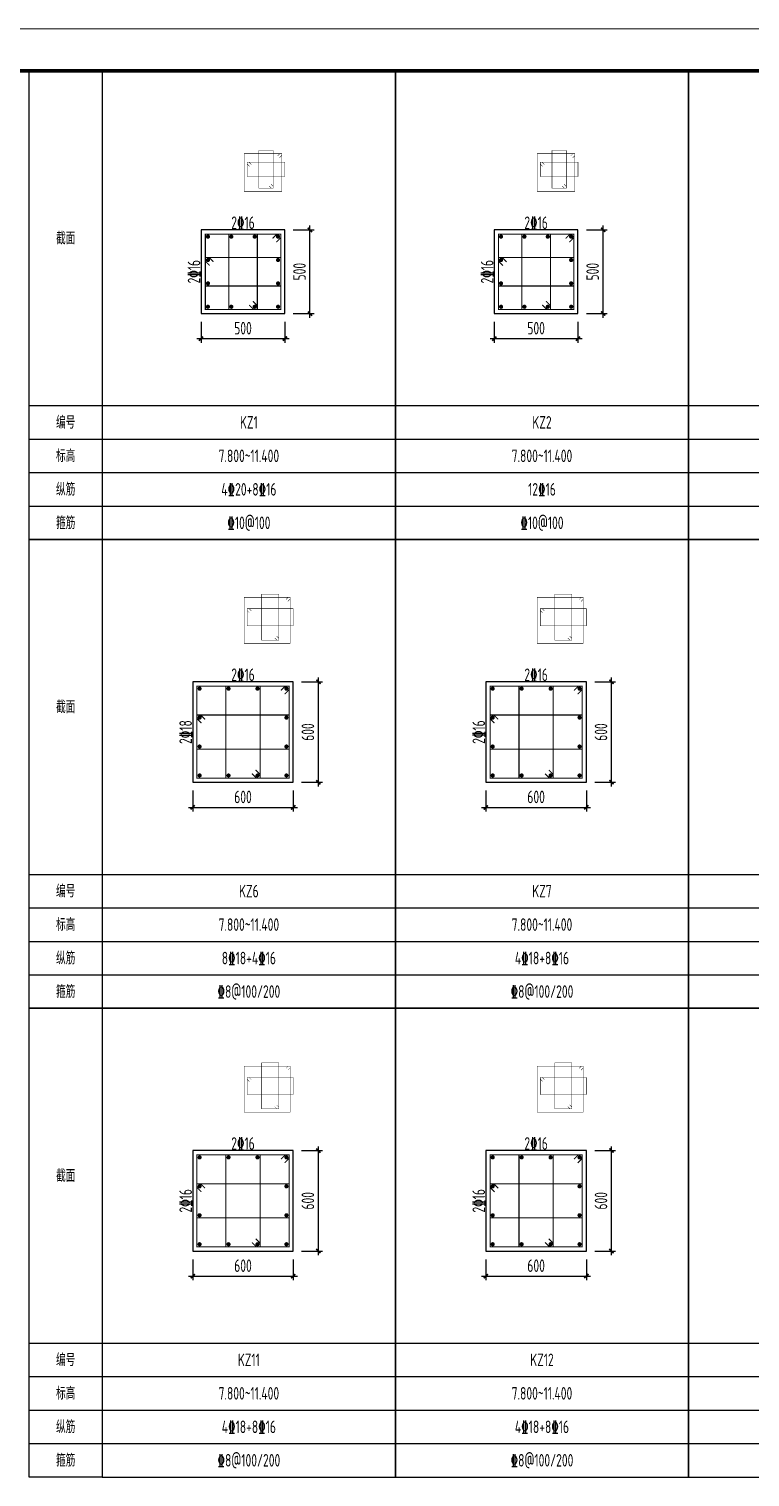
# Model space of a CAD drawing. Extents: x 3968514 to 5230306, y -516551 to -228246.
# Drawn here: x 4799936 to 4817156, y -334753 to -300153 of the extents above; entities that cross this region are included whole.
import ezdxf
from ezdxf.enums import TextEntityAlignment as Align

# ---------------------------------------------------------------- set-up
doc = ezdxf.new("R2010")
doc.units = 0
doc.header["$LTSCALE"] = 1000
doc.header["$MEASUREMENT"] = 0
for name, color, linetype, lineweight in [('COLU-DE', 7, 'Continuous', 25), ('COLU-DE-DIM', 3, 'Continuous', 25), ('COLU-YW', 7, 'Continuous', 25), ('FRAME', 3, 'Continuous', 18), ('REIN-D', 6, 'Continuous', 50), ('REIN-L', 1, 'Continuous', 50), ('TAB', 144, 'Continuous', 25), ('TAB-TEXT', 7, 'Continuous', 25)]:
    doc.layers.add(name, color=color, linetype=linetype, lineweight=lineweight)
doc.styles.add('FromPkpm', font='Tssdeng.shx', dxfattribs={"width": 0.7, "bigfont": 'hztxt.shx'})
doc.dimstyles.new('Pkpm_1', dxfattribs={"dimtxt": 250, "dimasz": 100, "dimexe": 100, "dimexo": 0.0625, "dimgap": 100, "dimtad": 1, "dimdec": 0, "dimrnd": 1, "dimzin": 0, "dimdsep": 46, "dimtxsty": 'FromPkpm', "dimblk1": 'ARCHTICK', "dimblk2": 'ARCHTICK', "dimsah": 1, "dimcen": 0.09, "dimdle": 100, "dimadec": 0, "dimazin": 0, "dimtfac": 1, "dimtdec": 0, "dimtix": 1, "dimtmove": 2, "dimatfit": 1, "dimfxl": 1, "dimtolj": 1, "dimtzin": 0, "dimarcsym": 0})

# ---------------------------------------------------------------- blocks, each defined once
blk = doc.blocks.new('A$C0B803521')
at = {"layer": 'FRAME', "lineweight": 18}
blk.add_line((-15943, 93652), (-100043, 93652), dxfattribs=at)
at = {"layer": 'FRAME', "lineweight": 140}
blk.add_line((-16943, 92652), (-97543, 92652), dxfattribs=at)
blk = doc.blocks.new('_ArchTick')
at = {"color": 0, "linetype": 'ByBlock', "const_width": 0.4}
blk.add_lwpolyline([(-0.5, -0.5), (0.5, 0.5)], dxfattribs=at)
blk = doc.blocks.new('*D530')
at = {"layer": 'COLU-DE-DIM', "color": 0, "lineweight": -2, "transparency": 16777216}
for p, q in [((4803847, -318353), (4803847, -318853)), ((4806247, -318353), (4806247, -318853)), ((4803747, -318753), (4806347, -318753))]:
    blk.add_line(p, q, dxfattribs=at)
at = {"layer": 'Defpoints', "color": 0, "transparency": 16777216}
for p in [(4803847, -318153), (4806247, -318153), (4806247, -318753)]:
    blk.add_point(p, dxfattribs=at)
at = {"layer": 'COLU-DE-DIM', "color": 0, "lineweight": -2, "transparency": 16777216, "xscale": 100, "yscale": 100, "zscale": 100, "rotation": 180}
blk.add_blockref('_ArchTick', (4803847, -318753), dxfattribs=at)
at = {"layer": 'COLU-DE-DIM', "color": 0, "lineweight": -2, "transparency": 16777216, "xscale": 100, "yscale": 100, "zscale": 100}
blk.add_blockref('_ArchTick', (4806247, -318753), dxfattribs=at)
at = {"layer": 'COLU-DE-DIM', "color": 7, "transparency": 16777216, "insert": (4805047, -318503), "char_height": 300, "attachment_point": 5, "style": 'FromPkpm'}
blk.add_mtext('\\A1;600', dxfattribs=at)
blk = doc.blocks.new('*D529')
at = {"layer": 'COLU-DE-DIM', "color": 0, "lineweight": -2, "transparency": 16777216}
for p, q in [((4806447, -315753), (4806947, -315753)), ((4806847, -318253), (4806847, -315653)), ((4806447, -318153), (4806947, -318153))]:
    blk.add_line(p, q, dxfattribs=at)
at = {"layer": 'Defpoints', "color": 0, "transparency": 16777216}
for p in [(4806247, -315753), (4806847, -315753), (4806247, -318153)]:
    blk.add_point(p, dxfattribs=at)
at = {"layer": 'COLU-DE-DIM', "color": 0, "lineweight": -2, "transparency": 16777216, "xscale": 100, "yscale": 100, "zscale": 100}
for p, rotation in [((4806847, -315753), 90), ((4806847, -318153), 270)]:
    blk.add_blockref('_ArchTick', p, dxfattribs=dict(at, rotation=rotation))
at = {"layer": 'COLU-DE-DIM', "color": 7, "transparency": 16777216, "insert": (4806597, -316953), "char_height": 300, "attachment_point": 5, "rotation": 90, "style": 'FromPkpm'}
blk.add_mtext('\\A1;600', dxfattribs=at)
blk = doc.blocks.new('*D514')
at = {"layer": 'COLU-DE-DIM', "color": 0, "lineweight": -2, "transparency": 16777216}
for p, q in [((4810847, -318353), (4810847, -318853)), ((4813247, -318353), (4813247, -318853)), ((4810747, -318753), (4813347, -318753))]:
    blk.add_line(p, q, dxfattribs=at)
at = {"layer": 'Defpoints', "color": 0, "transparency": 16777216}
for p in [(4810847, -318153), (4813247, -318153), (4813247, -318753)]:
    blk.add_point(p, dxfattribs=at)
at = {"layer": 'COLU-DE-DIM', "color": 0, "lineweight": -2, "transparency": 16777216, "xscale": 100, "yscale": 100, "zscale": 100, "rotation": 180}
blk.add_blockref('_ArchTick', (4810847, -318753), dxfattribs=at)
at = {"layer": 'COLU-DE-DIM', "color": 0, "lineweight": -2, "transparency": 16777216, "xscale": 100, "yscale": 100, "zscale": 100}
blk.add_blockref('_ArchTick', (4813247, -318753), dxfattribs=at)
at = {"layer": 'COLU-DE-DIM', "color": 7, "transparency": 16777216, "insert": (4812047, -318503), "char_height": 300, "attachment_point": 5, "style": 'FromPkpm'}
blk.add_mtext('\\A1;600', dxfattribs=at)
blk = doc.blocks.new('*D513')
at = {"layer": 'COLU-DE-DIM', "color": 0, "lineweight": -2, "transparency": 16777216}
for p, q in [((4813447, -315753), (4813947, -315753)), ((4813847, -318253), (4813847, -315653)), ((4813447, -318153), (4813947, -318153))]:
    blk.add_line(p, q, dxfattribs=at)
at = {"layer": 'Defpoints', "color": 0, "transparency": 16777216}
for p in [(4813247, -315753), (4813847, -315753), (4813247, -318153)]:
    blk.add_point(p, dxfattribs=at)
at = {"layer": 'COLU-DE-DIM', "color": 0, "lineweight": -2, "transparency": 16777216, "xscale": 100, "yscale": 100, "zscale": 100}
for p, rotation in [((4813847, -315753), 90), ((4813847, -318153), 270)]:
    blk.add_blockref('_ArchTick', p, dxfattribs=dict(at, rotation=rotation))
at = {"layer": 'COLU-DE-DIM', "color": 7, "transparency": 16777216, "insert": (4813597, -316953), "char_height": 300, "attachment_point": 5, "rotation": 90, "style": 'FromPkpm'}
blk.add_mtext('\\A1;600', dxfattribs=at)
blk = doc.blocks.new('*D508')
at = {"layer": 'COLU-DE-DIM', "color": 0, "lineweight": -2, "transparency": 16777216}
for p, q in [((4810847, -329553), (4810847, -330053)), ((4813247, -329553), (4813247, -330053)), ((4810747, -329953), (4813347, -329953))]:
    blk.add_line(p, q, dxfattribs=at)
at = {"layer": 'Defpoints', "color": 0, "transparency": 16777216}
for p in [(4810847, -329353), (4813247, -329353), (4813247, -329953)]:
    blk.add_point(p, dxfattribs=at)
at = {"layer": 'COLU-DE-DIM', "color": 0, "lineweight": -2, "transparency": 16777216, "xscale": 100, "yscale": 100, "zscale": 100, "rotation": 180}
blk.add_blockref('_ArchTick', (4810847, -329953), dxfattribs=at)
at = {"layer": 'COLU-DE-DIM', "color": 0, "lineweight": -2, "transparency": 16777216, "xscale": 100, "yscale": 100, "zscale": 100}
blk.add_blockref('_ArchTick', (4813247, -329953), dxfattribs=at)
at = {"layer": 'COLU-DE-DIM', "color": 7, "transparency": 16777216, "insert": (4812047, -329703), "char_height": 300, "attachment_point": 5, "style": 'FromPkpm'}
blk.add_mtext('\\A1;600', dxfattribs=at)
blk = doc.blocks.new('*D507')
at = {"layer": 'COLU-DE-DIM', "color": 0, "lineweight": -2, "transparency": 16777216}
for p, q in [((4813447, -326953), (4813947, -326953)), ((4813847, -329453), (4813847, -326853)), ((4813447, -329353), (4813947, -329353))]:
    blk.add_line(p, q, dxfattribs=at)
at = {"layer": 'Defpoints', "color": 0, "transparency": 16777216}
for p in [(4813247, -326953), (4813847, -326953), (4813247, -329353)]:
    blk.add_point(p, dxfattribs=at)
at = {"layer": 'COLU-DE-DIM', "color": 0, "lineweight": -2, "transparency": 16777216, "xscale": 100, "yscale": 100, "zscale": 100}
for p, rotation in [((4813847, -326953), 90), ((4813847, -329353), 270)]:
    blk.add_blockref('_ArchTick', p, dxfattribs=dict(at, rotation=rotation))
at = {"layer": 'COLU-DE-DIM', "color": 7, "transparency": 16777216, "insert": (4813597, -328153), "char_height": 300, "attachment_point": 5, "rotation": 90, "style": 'FromPkpm'}
blk.add_mtext('\\A1;600', dxfattribs=at)
blk = doc.blocks.new('*D518')
at = {"layer": 'COLU-DE-DIM', "color": 0, "lineweight": -2, "transparency": 16777216}
for p, q in [((4804047, -307153), (4804047, -307653)), ((4806047, -307153), (4806047, -307653)), ((4803947, -307553), (4806147, -307553))]:
    blk.add_line(p, q, dxfattribs=at)
at = {"layer": 'Defpoints', "color": 0, "transparency": 16777216}
for p in [(4804047, -306953), (4806047, -306953), (4806047, -307553)]:
    blk.add_point(p, dxfattribs=at)
at = {"layer": 'COLU-DE-DIM', "color": 0, "lineweight": -2, "transparency": 16777216, "xscale": 100, "yscale": 100, "zscale": 100, "rotation": 180}
blk.add_blockref('_ArchTick', (4804047, -307553), dxfattribs=at)
at = {"layer": 'COLU-DE-DIM', "color": 0, "lineweight": -2, "transparency": 16777216, "xscale": 100, "yscale": 100, "zscale": 100}
blk.add_blockref('_ArchTick', (4806047, -307553), dxfattribs=at)
at = {"layer": 'COLU-DE-DIM', "color": 7, "transparency": 16777216, "insert": (4805047, -307303), "char_height": 300, "attachment_point": 5, "style": 'FromPkpm'}
blk.add_mtext('\\A1;500', dxfattribs=at)
blk = doc.blocks.new('*D517')
at = {"layer": 'COLU-DE-DIM', "color": 0, "lineweight": -2, "transparency": 16777216}
for p, q in [((4806247, -304953), (4806747, -304953)), ((4806647, -307053), (4806647, -304853)), ((4806247, -306953), (4806747, -306953))]:
    blk.add_line(p, q, dxfattribs=at)
at = {"layer": 'Defpoints', "color": 0, "transparency": 16777216}
for p in [(4806047, -304953), (4806647, -304953), (4806047, -306953)]:
    blk.add_point(p, dxfattribs=at)
at = {"layer": 'COLU-DE-DIM', "color": 0, "lineweight": -2, "transparency": 16777216, "xscale": 100, "yscale": 100, "zscale": 100}
for p, rotation in [((4806647, -304953), 90), ((4806647, -306953), 270)]:
    blk.add_blockref('_ArchTick', p, dxfattribs=dict(at, rotation=rotation))
at = {"layer": 'COLU-DE-DIM', "color": 7, "transparency": 16777216, "insert": (4806397, -305953), "char_height": 300, "attachment_point": 5, "rotation": 90, "style": 'FromPkpm'}
blk.add_mtext('\\A1;500', dxfattribs=at)
blk = doc.blocks.new('*D516')
at = {"layer": 'COLU-DE-DIM', "color": 0, "lineweight": -2, "transparency": 16777216}
for p, q in [((4811047, -307153), (4811047, -307653)), ((4813047, -307153), (4813047, -307653)), ((4810947, -307553), (4813147, -307553))]:
    blk.add_line(p, q, dxfattribs=at)
at = {"layer": 'Defpoints', "color": 0, "transparency": 16777216}
for p in [(4811047, -306953), (4813047, -306953), (4813047, -307553)]:
    blk.add_point(p, dxfattribs=at)
at = {"layer": 'COLU-DE-DIM', "color": 0, "lineweight": -2, "transparency": 16777216, "xscale": 100, "yscale": 100, "zscale": 100, "rotation": 180}
blk.add_blockref('_ArchTick', (4811047, -307553), dxfattribs=at)
at = {"layer": 'COLU-DE-DIM', "color": 0, "lineweight": -2, "transparency": 16777216, "xscale": 100, "yscale": 100, "zscale": 100}
blk.add_blockref('_ArchTick', (4813047, -307553), dxfattribs=at)
at = {"layer": 'COLU-DE-DIM', "color": 7, "transparency": 16777216, "insert": (4812047, -307303), "char_height": 300, "attachment_point": 5, "style": 'FromPkpm'}
blk.add_mtext('\\A1;500', dxfattribs=at)
blk = doc.blocks.new('*D515')
at = {"layer": 'COLU-DE-DIM', "color": 0, "lineweight": -2, "transparency": 16777216}
for p, q in [((4813247, -304953), (4813747, -304953)), ((4813647, -307053), (4813647, -304853)), ((4813247, -306953), (4813747, -306953))]:
    blk.add_line(p, q, dxfattribs=at)
at = {"layer": 'Defpoints', "color": 0, "transparency": 16777216}
for p in [(4813047, -304953), (4813647, -304953), (4813047, -306953)]:
    blk.add_point(p, dxfattribs=at)
at = {"layer": 'COLU-DE-DIM', "color": 0, "lineweight": -2, "transparency": 16777216, "xscale": 100, "yscale": 100, "zscale": 100}
for p, rotation in [((4813647, -304953), 90), ((4813647, -306953), 270)]:
    blk.add_blockref('_ArchTick', p, dxfattribs=dict(at, rotation=rotation))
at = {"layer": 'COLU-DE-DIM', "color": 7, "transparency": 16777216, "insert": (4813397, -305953), "char_height": 300, "attachment_point": 5, "rotation": 90, "style": 'FromPkpm'}
blk.add_mtext('\\A1;500', dxfattribs=at)
blk = doc.blocks.new('*D446')
at = {"layer": 'COLU-DE-DIM', "color": 0, "lineweight": -2, "transparency": 16777216}
for p, q in [((4803847, -329553), (4803847, -330053)), ((4806247, -329553), (4806247, -330053)), ((4803747, -329953), (4806347, -329953))]:
    blk.add_line(p, q, dxfattribs=at)
at = {"layer": 'Defpoints', "color": 0, "transparency": 16777216}
for p in [(4803847, -329353), (4806247, -329353), (4806247, -329953)]:
    blk.add_point(p, dxfattribs=at)
at = {"layer": 'COLU-DE-DIM', "color": 0, "lineweight": -2, "transparency": 16777216, "xscale": 100, "yscale": 100, "zscale": 100, "rotation": 180}
blk.add_blockref('_ArchTick', (4803847, -329953), dxfattribs=at)
at = {"layer": 'COLU-DE-DIM', "color": 0, "lineweight": -2, "transparency": 16777216, "xscale": 100, "yscale": 100, "zscale": 100}
blk.add_blockref('_ArchTick', (4806247, -329953), dxfattribs=at)
at = {"layer": 'COLU-DE-DIM', "color": 7, "transparency": 16777216, "insert": (4805047, -329703), "char_height": 300, "attachment_point": 5, "style": 'FromPkpm'}
blk.add_mtext('\\A1;600', dxfattribs=at)
blk = doc.blocks.new('*D445')
at = {"layer": 'COLU-DE-DIM', "color": 0, "lineweight": -2, "transparency": 16777216}
for p, q in [((4806447, -326953), (4806947, -326953)), ((4806847, -329453), (4806847, -326853)), ((4806447, -329353), (4806947, -329353))]:
    blk.add_line(p, q, dxfattribs=at)
at = {"layer": 'Defpoints', "color": 0, "transparency": 16777216}
for p in [(4806247, -326953), (4806847, -326953), (4806247, -329353)]:
    blk.add_point(p, dxfattribs=at)
at = {"layer": 'COLU-DE-DIM', "color": 0, "lineweight": -2, "transparency": 16777216, "xscale": 100, "yscale": 100, "zscale": 100}
for p, rotation in [((4806847, -326953), 90), ((4806847, -329353), 270)]:
    blk.add_blockref('_ArchTick', p, dxfattribs=dict(at, rotation=rotation))
at = {"layer": 'COLU-DE-DIM', "color": 7, "transparency": 16777216, "insert": (4806597, -328153), "char_height": 300, "attachment_point": 5, "rotation": 90, "style": 'FromPkpm'}
blk.add_mtext('\\A1;600', dxfattribs=at)

msp = doc.modelspace()

# ---------------------------------------------------------------- linework, layer by layer
at = {"layer": 'COLU-DE'}
for points in [[(4804047.48787, -306953.30351), (4806047.48787, -306953.30351), (4806047.48787, -304953.30351), (4804047.48787, -304953.30351)], [(4811047.48787, -306953.30351), (4813047.48787, -306953.30351), (4813047.48787, -304953.30351), (4811047.48787, -304953.30351)], [(4803847.48787, -318153.30351), (4806247.48787, -318153.30351), (4806247.48787, -315753.30351), (4803847.48787, -315753.30351)], [(4810847.48787, -318153.30351), (4813247.48787, -318153.30351), (4813247.48787, -315753.30351), (4810847.48787, -315753.30351)], [(4803847.48787, -329353.30351), (4806247.48787, -329353.30351), (4806247.48787, -326953.30351), (4803847.48787, -326953.30351)], [(4810847.48787, -329353.30253), (4813247.48787, -329353.30253), (4813247.48787, -326953.30253), (4810847.48787, -326953.30253)]]:
    msp.add_lwpolyline(points, close=True, dxfattribs=at)
at = {"layer": 'REIN-D', "const_width": 50}
for points in [[(4804234.98787, -305115.80351, 1), (4804184.98787, -305115.80351, 1)], [(4804793.32088, -305115.80351, 1), (4804743.32088, -305115.80351, 1)], [(4805351.65487, -305115.80351, 1), (4805301.65487, -305115.80351, 1)], [(4805909.98787, -305115.80351, 1), (4805859.98787, -305115.80351, 1)], [(4811234.98787, -305115.80351, 1), (4811184.98787, -305115.80351, 1)], [(4811793.32113, -305115.80351, 1), (4811743.32113, -305115.80351, 1)], [(4812351.65462, -305115.80351, 1), (4812301.65462, -305115.80351, 1)], [(4812909.98787, -305115.80351, 1), (4812859.98787, -305115.80351, 1)], [(4804234.98787, -305674.13652, 1), (4804184.98787, -305674.13652, 1)], [(4805909.98787, -305674.13652, 1), (4805859.98787, -305674.13652, 1)], [(4811234.98787, -305674.13652, 1), (4811184.98787, -305674.13652, 1)], [(4812909.98787, -305674.13652, 1), (4812859.98787, -305674.13652, 1)], [(4804234.98787, -306232.4705, 1), (4804184.98787, -306232.4705, 1)], [(4805909.98787, -306232.4705, 1), (4805859.98787, -306232.4705, 1)], [(4811234.98787, -306232.4705, 1), (4811184.98787, -306232.4705, 1)], [(4812909.98787, -306232.4705, 1), (4812859.98787, -306232.4705, 1)], [(4804234.98787, -306790.80351, 1), (4804184.98787, -306790.80351, 1)], [(4804793.32088, -306790.80351, 1), (4804743.32088, -306790.80351, 1)], [(4805351.65487, -306790.80351, 1), (4805301.65487, -306790.80351, 1)], [(4805909.98787, -306790.80351, 1), (4805859.98787, -306790.80351, 1)], [(4811234.98787, -306790.80351, 1), (4811184.98787, -306790.80351, 1)], [(4811793.32113, -306790.80351, 1), (4811743.32113, -306790.80351, 1)], [(4812351.65462, -306790.80351, 1), (4812301.65462, -306790.80351, 1)], [(4812909.98787, -306790.80351, 1), (4812859.98787, -306790.80351, 1)], [(4804034.98787, -315915.80351, 1), (4803984.98787, -315915.80351, 1)], [(4804726.65389, -315915.80351, 1), (4804676.65389, -315915.80351, 1)], [(4805418.32186, -315915.80351, 1), (4805368.32186, -315915.80351, 1)], [(4806109.98787, -315915.80351, 1), (4806059.98787, -315915.80351, 1)], [(4811034.98787, -315915.80351, 1), (4810984.98787, -315915.80351, 1)], [(4811726.65389, -315915.80351, 1), (4811676.65389, -315915.80351, 1)], [(4812418.32186, -315915.80351, 1), (4812368.32186, -315915.80351, 1)], [(4813109.98787, -315915.80351, 1), (4813059.98787, -315915.80351, 1)], [(4804034.98787, -316607.4705, 1), (4803984.98787, -316607.4705, 1)], [(4806109.98787, -316607.4705, 1), (4806059.98787, -316607.4705, 1)], [(4811034.98787, -316607.4705, 1), (4810984.98787, -316607.4705, 1)], [(4813109.98787, -316607.4705, 1), (4813059.98787, -316607.4705, 1)], [(4804034.98787, -317299.13652, 1), (4803984.98787, -317299.13652, 1)], [(4806109.98787, -317299.13652, 1), (4806059.98787, -317299.13652, 1)], [(4811034.98787, -317299.13652, 1), (4810984.98787, -317299.13652, 1)], [(4813109.98787, -317299.13652, 1), (4813059.98787, -317299.13652, 1)], [(4804034.98787, -317990.80351, 1), (4803984.98787, -317990.80351, 1)], [(4804726.65389, -317990.80351, 1), (4804676.65389, -317990.80351, 1)], [(4805418.32186, -317990.80351, 1), (4805368.32186, -317990.80351, 1)], [(4806109.98787, -317990.80351, 1), (4806059.98787, -317990.80351, 1)], [(4811034.98787, -317990.80351, 1), (4810984.98787, -317990.80351, 1)], [(4811726.65389, -317990.80351, 1), (4811676.65389, -317990.80351, 1)], [(4812418.32186, -317990.80351, 1), (4812368.32186, -317990.80351, 1)], [(4813109.98787, -317990.80351, 1), (4813059.98787, -317990.80351, 1)], [(4804034.98787, -327115.80351, 1), (4803984.98787, -327115.80351, 1)], [(4804726.65584, -327115.80351, 1), (4804676.65584, -327115.80351, 1)], [(4805418.31991, -327115.80351, 1), (4805368.31991, -327115.80351, 1)], [(4806109.98787, -327115.80351, 1), (4806059.98787, -327115.80351, 1)], [(4811034.98787, -327115.80253, 1), (4810984.98787, -327115.80253, 1)], [(4811726.65487, -327115.80253, 1), (4811676.65487, -327115.80253, 1)], [(4812418.32088, -327115.80253, 1), (4812368.32088, -327115.80253, 1)], [(4813109.98787, -327115.80253, 1), (4813059.98787, -327115.80253, 1)], [(4804034.98787, -327807.4705, 1), (4803984.98787, -327807.4705, 1)], [(4806109.98787, -327807.4705, 1), (4806059.98787, -327807.4705, 1)], [(4811034.98787, -327807.46855, 1), (4810984.98787, -327807.46855, 1)], [(4813109.98787, -327807.46855, 1), (4813059.98787, -327807.46855, 1)], [(4804034.98787, -328499.13652, 1), (4803984.98787, -328499.13652, 1)], [(4806109.98787, -328499.13652, 1), (4806059.98787, -328499.13652, 1)], [(4811034.98787, -328499.13652, 1), (4810984.98787, -328499.13652, 1)], [(4813109.98787, -328499.13652, 1), (4813059.98787, -328499.13652, 1)], [(4804034.98787, -329190.80351, 1), (4803984.98787, -329190.80351, 1)], [(4804726.65584, -329190.80351, 1), (4804676.65584, -329190.80351, 1)], [(4805418.31991, -329190.80351, 1), (4805368.31991, -329190.80351, 1)], [(4806109.98787, -329190.80351, 1), (4806059.98787, -329190.80351, 1)], [(4811034.98787, -329190.80253, 1), (4810984.98787, -329190.80253, 1)], [(4811726.65487, -329190.80253, 1), (4811676.65487, -329190.80253, 1)], [(4812418.32088, -329190.80253, 1), (4812368.32088, -329190.80253, 1)], [(4813109.98787, -329190.80253, 1), (4813059.98787, -329190.80253, 1)]]:
    msp.add_lwpolyline(points, format="xyb", close=True, dxfattribs=at)
at = {"layer": 'REIN-L', "color": 6}
for points, const_width in [([(4805671.13534, -303905.3123), (4805724.12655, -303958.30351), (4805768.32088, -303958.30351), (4805768.32088, -303058.30351), (4805426.65487, -303058.30351), (4805426.65487, -303958.30351), (4805768.32088, -303958.30351), (4805768.32088, -303914.10917), (4805715.32967, -303861.11796)], 10), ([(4812671.13582, -303905.3123), (4812724.12703, -303958.30351), (4812768.32113, -303958.30351), (4812768.32113, -303058.30351), (4812426.65462, -303058.30351), (4812426.65462, -303958.30351), (4812768.32113, -303958.30351), (4812768.32113, -303914.10917), (4812715.32992, -303861.11796)], 10), ([(4805244.67342, -303390.46171), (4805191.68221, -303337.4705), (4805147.48787, -303337.4705), (4805147.48787, -303679.13652), (4806047.48787, -303679.13652), (4806047.48787, -303337.4705), (4805147.48787, -303337.4705), (4805147.48787, -303381.66435), (4805200.47909, -303434.65605)], 10), ([(4812244.67342, -303390.46171), (4812191.68197, -303337.4705), (4812147.48787, -303337.4705), (4812147.48787, -303679.13652), (4813047.48787, -303679.13652), (4813047.48787, -303337.4705), (4812147.48787, -303337.4705), (4812147.48787, -303381.66435), (4812200.47933, -303434.65605)], 10), ([(4805194.78377, -306747.32109), (4805300.76619, -306853.30351), (4805389.15487, -306853.30351), (4805389.15487, -305053.30351), (4804705.82088, -305053.30351), (4804705.82088, -306853.30351), (4805389.15487, -306853.30351), (4805389.15487, -306764.91484), (4805283.17147, -306658.93242)], 25), ([(4812194.78353, -306747.32109), (4812300.76619, -306853.30351), (4812389.15462, -306853.30351), (4812389.15462, -305053.30351), (4811705.82113, -305053.30351), (4811705.82113, -306853.30351), (4812389.15462, -306853.30351), (4812389.15462, -306764.91484), (4812283.17171, -306658.93242)], 25), ([(4804341.85897, -305717.61992), (4804235.87655, -305611.63652), (4804147.48787, -305611.63652), (4804147.48787, -306294.9705), (4805947.48787, -306294.9705), (4805947.48787, -305611.63652), (4804147.48787, -305611.63652), (4804147.48787, -305700.02519), (4804253.4703, -305806.00761)], 25), ([(4811341.85897, -305717.61992), (4811235.87606, -305611.63652), (4811147.48787, -305611.63652), (4811147.48787, -306294.9705), (4812947.48787, -306294.9705), (4812947.48787, -305611.63652), (4811147.48787, -305611.63652), (4811147.48787, -305700.02519), (4811253.47078, -305806.00761)], 25), ([(4805804.46834, -314705.3123), (4805857.46053, -314758.30351), (4805901.65389, -314758.30351), (4805901.65389, -313658.30351), (4805493.32186, -313658.30351), (4805493.32186, -314758.30351), (4805901.65389, -314758.30351), (4805901.65389, -314714.10917), (4805848.66366, -314661.11796)], 10), ([(4812804.46834, -314705.3123), (4812857.46053, -314758.30351), (4812901.65389, -314758.30351), (4812901.65389, -313658.30351), (4812493.32186, -313658.30351), (4812493.32186, -314758.30351), (4812901.65389, -314758.30351), (4812901.65389, -314714.10917), (4812848.66366, -314661.11796)], 10), ([(4805244.67342, -314057.12822), (4805191.68123, -314004.13652), (4805147.48787, -314004.13652), (4805147.48787, -314412.4705), (4806247.48787, -314412.4705), (4806247.48787, -314004.13652), (4805147.48787, -314004.13652), (4805147.48787, -314048.33085), (4805200.48006, -314101.32206)], 10), ([(4812244.67342, -314057.12822), (4812191.68123, -314004.13652), (4812147.48787, -314004.13652), (4812147.48787, -314412.4705), (4813247.48787, -314412.4705), (4813247.48787, -314004.13652), (4812147.48787, -314004.13652), (4812147.48787, -314048.33085), (4812200.48006, -314101.32206)], 10), ([(4805261.45076, -317947.32109), (4805367.43319, -318053.30351), (4805455.82186, -318053.30351), (4805455.82186, -315853.30351), (4804639.15389, -315853.30351), (4804639.15389, -318053.30351), (4805455.82186, -318053.30351), (4805455.82186, -317964.91484), (4805349.83748, -317858.93242)], 25), ([(4812261.45076, -317947.32109), (4812367.43319, -318053.30351), (4812455.82186, -318053.30351), (4812455.82186, -315853.30351), (4811639.15389, -315853.30351), (4811639.15389, -318053.30351), (4812455.82186, -318053.30351), (4812455.82186, -317964.91484), (4812349.83748, -317858.93242)], 25), ([(4804141.85897, -316650.95292), (4804035.87655, -316544.9705), (4803947.48787, -316544.9705), (4803947.48787, -317361.63652), (4806147.48787, -317361.63652), (4806147.48787, -316544.9705), (4803947.48787, -316544.9705), (4803947.48787, -316633.3582), (4804053.4703, -316739.34159)], 25), ([(4811141.85897, -316650.95292), (4811035.87655, -316544.9705), (4810947.48787, -316544.9705), (4810947.48787, -317361.63652), (4813147.48787, -317361.63652), (4813147.48787, -316544.9705), (4810947.48787, -316544.9705), (4810947.48787, -316633.3582), (4811053.4703, -316739.34159)], 25), ([(4805804.46834, -325905.3123), (4805857.46053, -325958.30351), (4805901.65584, -325958.30351), (4805901.65584, -324858.30351), (4805493.31991, -324858.30351), (4805493.31991, -325958.30351), (4805901.65584, -325958.30351), (4805901.65584, -325914.10917), (4805848.66366, -325861.11796)], 10), ([(4812804.46932, -325905.31034), (4812857.46053, -325958.30253), (4812901.65487, -325958.30253), (4812901.65487, -324858.30253), (4812493.32088, -324858.30253), (4812493.32088, -325958.30253), (4812901.65487, -325958.30253), (4812901.65487, -325914.10917), (4812848.66366, -325861.11699)], 10), ([(4805244.67537, -325257.12822), (4805191.68319, -325204.13652), (4805147.48787, -325204.13652), (4805147.48787, -325612.4705), (4806247.48787, -325612.4705), (4806247.48787, -325204.13652), (4805147.48787, -325204.13652), (4805147.48787, -325248.33085), (4805200.48006, -325301.32206)], 10), ([(4812244.67342, -325257.12675), (4812191.68221, -325204.13652), (4812147.48787, -325204.13652), (4812147.48787, -325612.46855), (4813247.48787, -325612.46855), (4813247.48787, -325204.13652), (4812147.48787, -325204.13652), (4812147.48787, -325248.32988), (4812200.47909, -325301.32206)], 10), ([(4805261.44881, -329147.32109), (4805367.43319, -329253.30351), (4805455.81991, -329253.30351), (4805455.81991, -327053.30351), (4804639.15584, -327053.30351), (4804639.15584, -329253.30351), (4805455.81991, -329253.30351), (4805455.81991, -329164.91484), (4805349.83944, -329058.93242)], 25), ([(4812261.44979, -329147.32011), (4812367.43319, -329253.30253), (4812455.82088, -329253.30253), (4812455.82088, -327053.30253), (4811639.15487, -327053.30253), (4811639.15487, -329253.30253), (4812455.82088, -329253.30253), (4812455.82088, -329164.91386), (4812349.83846, -329058.93144)], 25), ([(4804141.85897, -327850.95292), (4804035.87459, -327744.9705), (4803947.48787, -327744.9705), (4803947.48787, -328561.63652), (4806147.48787, -328561.63652), (4806147.48787, -327744.9705), (4803947.48787, -327744.9705), (4803947.48787, -327833.3582), (4804053.47225, -327939.34159)], 25), ([(4811141.85897, -327850.95097), (4811035.87655, -327744.96855), (4810947.48787, -327744.96855), (4810947.48787, -328561.63652), (4813147.48787, -328561.63652), (4813147.48787, -327744.96855), (4810947.48787, -327744.96855), (4810947.48787, -327833.35722), (4811053.4703, -327939.33964)], 25)]:
    msp.add_lwpolyline(points, dxfattribs=dict(at, const_width=const_width))
at = {"layer": 'REIN-L'}
for points, const_width in [([(4805919.49666, -303230.48906), (4805972.48787, -303177.49784), (4805972.48787, -303133.30351), (4805072.48787, -303133.30351), (4805072.48787, -304033.30351), (4805972.48787, -304033.30351), (4805972.48787, -303133.30351), (4805928.29354, -303133.30351), (4805875.30233, -303186.29472)], 10), ([(4812919.49642, -303230.48906), (4812972.48787, -303177.49784), (4812972.48787, -303133.30351), (4812072.48787, -303133.30351), (4812072.48787, -304033.30351), (4812972.48787, -304033.30351), (4812972.48787, -303133.30351), (4812928.29354, -303133.30351), (4812875.30233, -303186.29472)], 10), ([(4805841.50545, -305247.6746), (4805947.48787, -305141.69218), (4805947.48787, -305053.30351), (4804147.48787, -305053.30351), (4804147.48787, -306853.30351), (4805947.48787, -306853.30351), (4805947.48787, -305053.30351), (4805859.0992, -305053.30351), (4805753.11678, -305159.28593)], 25), ([(4812841.50496, -305247.6746), (4812947.48787, -305141.69218), (4812947.48787, -305053.30351), (4811147.48787, -305053.30351), (4811147.48787, -306853.30351), (4812947.48787, -306853.30351), (4812947.48787, -305053.30351), (4812859.09945, -305053.30351), (4812753.11678, -305159.28593)], 25), ([(4806119.49569, -313830.48906), (4806172.48787, -313777.49784), (4806172.48787, -313733.30351), (4805072.48787, -313733.30351), (4805072.48787, -314833.30351), (4806172.48787, -314833.30351), (4806172.48787, -313733.30351), (4806128.29451, -313733.30351), (4806075.30233, -313786.29472)], 10), ([(4813119.49569, -313830.48906), (4813172.48787, -313777.49784), (4813172.48787, -313733.30351), (4812072.48787, -313733.30351), (4812072.48787, -314833.30351), (4813172.48787, -314833.30351), (4813172.48787, -313733.30351), (4813128.29451, -313733.30351), (4813075.30233, -313786.29472)], 10), ([(4806041.50545, -316047.6746), (4806147.48787, -315941.69218), (4806147.48787, -315853.30351), (4803947.48787, -315853.30351), (4803947.48787, -318053.30351), (4806147.48787, -318053.30351), (4806147.48787, -315853.30351), (4806059.0992, -315853.30351), (4805953.11678, -315959.28593)], 25), ([(4813041.50545, -316047.6746), (4813147.48787, -315941.69218), (4813147.48787, -315853.30351), (4810947.48787, -315853.30351), (4810947.48787, -318053.30351), (4813147.48787, -318053.30351), (4813147.48787, -315853.30351), (4813059.0992, -315853.30351), (4812953.11678, -315959.28593)], 25), ([(4806119.49569, -325030.48906), (4806172.48787, -324977.49784), (4806172.48787, -324933.30351), (4805072.48787, -324933.30351), (4805072.48787, -326033.30351), (4806172.48787, -326033.30351), (4806172.48787, -324933.30351), (4806128.29256, -324933.30351), (4806075.30037, -324986.29472)], 10), ([(4813119.49666, -325030.48808), (4813172.48787, -324977.49589), (4813172.48787, -324933.30253), (4812072.48787, -324933.30253), (4812072.48787, -326033.30253), (4813172.48787, -326033.30253), (4813172.48787, -324933.30253), (4813128.29354, -324933.30253), (4813075.30233, -324986.29472)], 10), ([(4806041.5035, -327247.6746), (4806147.48787, -327141.69218), (4806147.48787, -327053.30351), (4803947.48787, -327053.30351), (4803947.48787, -329253.30351), (4806147.48787, -329253.30351), (4806147.48787, -327053.30351), (4806059.10116, -327053.30351), (4805953.11678, -327159.28593)], 25), ([(4813041.50545, -327247.67363), (4813147.48787, -327141.6912), (4813147.48787, -327053.30253), (4810947.48787, -327053.30253), (4810947.48787, -329253.30253), (4813147.48787, -329253.30253), (4813147.48787, -327053.30253), (4813059.0992, -327053.30253), (4812953.11678, -327159.28495)], 25)]:
    msp.add_lwpolyline(points, dxfattribs=dict(at, const_width=const_width))
at = {"layer": 'TAB'}
for p, q in [((4799937.48787, -309153.30351), (4801687.48787, -309153.30351)), ((4801687.48787, -309153.30351), (4808687.48787, -309153.30351)), ((4808687.48787, -309153.30351), (4815687.48787, -309153.30351)), ((4815687.48787, -309153.30351), (4822687.48787, -309153.30351)), ((4799937.48787, -309953.30351), (4801687.48787, -309953.30351)), ((4801687.48787, -309953.30351), (4808687.48787, -309953.30351)), ((4808687.48787, -309953.30351), (4815687.48787, -309953.30351)), ((4815687.48787, -309953.30351), (4822687.48787, -309953.30351)), ((4799937.48787, -310753.30351), (4801687.48787, -310753.30351)), ((4801687.48787, -310753.30351), (4808687.48787, -310753.30351)), ((4808687.48787, -310753.30351), (4815687.48787, -310753.30351)), ((4815687.48787, -310753.30351), (4822687.48787, -310753.30351)), ((4799937.48787, -311553.30351), (4801687.48787, -311553.30351)), ((4801687.48787, -311553.30351), (4808687.48787, -311553.30351)), ((4808687.48787, -311553.30351), (4815687.48787, -311553.30351)), ((4815687.48787, -311553.30351), (4822687.48787, -311553.30351)), ((4799937.48787, -320353.30351), (4801687.48787, -320353.30351)), ((4801687.48787, -320353.30351), (4808687.48787, -320353.30351)), ((4808687.48787, -320353.30351), (4815687.48787, -320353.30351)), ((4815687.48787, -320353.30351), (4822687.48787, -320353.30351)), ((4799937.48787, -321153.30351), (4801687.48787, -321153.30351)), ((4801687.48787, -321153.30351), (4808687.48787, -321153.30351)), ((4808687.48787, -321153.30351), (4815687.48787, -321153.30351)), ((4815687.48787, -321153.30351), (4822687.48787, -321153.30351)), ((4799937.48787, -321953.30351), (4801687.48787, -321953.30351)), ((4801687.48787, -321953.30351), (4808687.48787, -321953.30351)), ((4808687.48787, -321953.30351), (4815687.48787, -321953.30351)), ((4815687.48787, -321953.30351), (4822687.48787, -321953.30351)), ((4799937.48787, -322753.30351), (4801687.48787, -322753.30351)), ((4801687.48787, -322753.30351), (4808687.48787, -322753.30351)), ((4808687.48787, -322753.30351), (4815687.48787, -322753.30351)), ((4815687.48787, -322753.30351), (4822687.48787, -322753.30351)), ((4799937.48787, -331553.30351), (4801687.48787, -331553.30351)), ((4801687.48787, -331553.30351), (4808687.48787, -331553.30351)), ((4808687.48787, -331553.30253), (4815687.48787, -331553.30253)), ((4815687.48787, -331553.30253), (4822687.48787, -331553.30253)), ((4799937.48787, -332353.30351), (4801687.48787, -332353.30351)), ((4801687.48787, -332353.30351), (4808687.48787, -332353.30351)), ((4808687.48787, -332353.30253), (4815687.48787, -332353.30253)), ((4815687.48787, -332353.30253), (4822687.48787, -332353.30253)), ((4799937.48787, -333153.30351), (4801687.48787, -333153.30351)), ((4801687.48787, -333153.30351), (4808687.48787, -333153.30351)), ((4808687.48787, -333153.30253), (4815687.48787, -333153.30253)), ((4815687.48787, -333153.30253), (4822687.48787, -333153.30253)), ((4799937.48787, -333953.30351), (4801687.48787, -333953.30351)), ((4801687.48787, -333953.30351), (4808687.48787, -333953.30351)), ((4808687.48787, -333953.30253), (4815687.48787, -333953.30253)), ((4815687.48787, -333953.30253), (4822687.48787, -333953.30253))]:
    msp.add_line(p, q, dxfattribs=at)
for points in [[(4799937.48787, -301153.30351), (4801687.48787, -301153.30351), (4801687.48787, -312353.30351), (4799937.48787, -312353.30351)], [(4808687.48787, -301153.30351), (4801687.48787, -301153.30351), (4801687.48787, -312353.30351), (4808687.48787, -312353.30351)], [(4815687.48787, -301153.30351), (4808687.48787, -301153.30351), (4808687.48787, -312353.30351), (4815687.48787, -312353.30351)], [(4822687.48787, -301153.30351), (4815687.48787, -301153.30351), (4815687.48787, -312353.30351), (4822687.48787, -312353.30351)], [(4799937.48787, -312353.30351), (4801687.48787, -312353.30351), (4801687.48787, -323553.30351), (4799937.48787, -323553.30351)], [(4808687.48787, -312353.30351), (4801687.48787, -312353.30351), (4801687.48787, -323553.30351), (4808687.48787, -323553.30351)], [(4815687.48787, -312353.30351), (4808687.48787, -312353.30351), (4808687.48787, -323553.30351), (4815687.48787, -323553.30351)], [(4822687.48787, -312353.30351), (4815687.48787, -312353.30351), (4815687.48787, -323553.30351), (4822687.48787, -323553.30351)], [(4799937.48787, -323553.30351), (4801687.48787, -323553.30351), (4801687.48787, -334753.30351), (4799937.48787, -334753.30351)], [(4808687.48787, -323553.30351), (4801687.48787, -323553.30351), (4801687.48787, -334753.30351), (4808687.48787, -334753.30351)], [(4815687.48787, -323553.30351), (4808687.48787, -323553.30351), (4808687.48787, -334753.30253), (4815687.48787, -334753.30253)], [(4822687.48787, -323553.30351), (4815687.48787, -323553.30351), (4815687.48787, -334753.30253), (4822687.48787, -334753.30253)]]:
    msp.add_lwpolyline(points, close=True, dxfattribs=at)

# ---------------------------------------------------------------- block references
msp.add_blockref('A$C0B803521', (4860630.60781, -393805.3043))

# ---------------------------------------------------------------- texts
at = {"layer": 'COLU-YW', "style": 'FromPkpm', "width": 0.7}
for p in [(4805047.48787, -304933.30351), (4812047.48787, -304933.30351), (4805047.48787, -315733.30351), (4812047.48787, -315733.30351), (4805047.48787, -326933.30351), (4812047.48787, -326933.30253)]:
    msp.add_text('2%%13216', height=300, dxfattribs=at).set_placement(p, align=Align.CENTER)
for s, p in [('2%%13216', (4804027.48787, -305953.30351)), ('2%%13216', (4811027.48787, -305953.30351)), ('2%%13218', (4803827.48787, -316953.30351)), ('2%%13216', (4810827.48787, -316953.30351)), ('2%%13216', (4803827.48787, -328153.30351)), ('2%%13216', (4810827.48787, -328153.30253))]:
    msp.add_text(s, height=300, rotation=90, dxfattribs=at).set_placement(p, align=Align.CENTER)
at = {"layer": 'TAB-TEXT', "style": 'FromPkpm', "width": 0.7}
for s, p in [('截面', (4800812.48787, -305153.30351)), ('编号', (4800812.48787, -309553.30351)), ('KZ1', (4805187.48787, -309553.30351)), ('KZ2', (4812187.48787, -309553.30351)), ('标高', (4800812.48787, -310353.30351)), ('7.800~11.400', (4805187.48787, -310353.30351)), ('7.800~11.400', (4812187.48787, -310353.30351)), ('纵筋', (4800812.48787, -311153.30351)), ('4%%13220+8%%13216', (4805187.48787, -311153.30351)), ('12%%13216', (4812187.48787, -311153.30351)), ('箍筋', (4800812.48787, -311953.30351)), ('%%13210@100', (4805187.48787, -311953.30351)), ('%%13210@100', (4812187.48787, -311953.30351)), ('截面', (4800812.48787, -316353.30351)), ('编号', (4800812.48787, -320753.30351)), ('KZ6', (4805187.48787, -320753.30351)), ('KZ7', (4812187.48787, -320753.30351)), ('标高', (4800812.48787, -321553.30351)), ('7.800~11.400', (4805187.48787, -321553.30351)), ('7.800~11.400', (4812187.48787, -321553.30351)), ('纵筋', (4800812.48787, -322353.30351)), ('8%%13218+4%%13216', (4805187.48787, -322353.30351)), ('4%%13218+8%%13216', (4812187.48787, -322353.30351)), ('箍筋', (4800812.48787, -323153.30351)), ('%%1328@100/200', (4805187.48787, -323153.30351)), ('%%1328@100/200', (4812187.48787, -323153.30351)), ('截面', (4800812.48787, -327553.30351)), ('编号', (4800812.48787, -331953.30351)), ('KZ11', (4805187.48787, -331953.30351)), ('KZ12', (4812187.48787, -331953.30253)), ('标高', (4800812.48787, -332753.30351)), ('7.800~11.400', (4805187.48787, -332753.30351)), ('7.800~11.400', (4812187.48787, -332753.30253)), ('纵筋', (4800812.48787, -333553.30351)), ('4%%13218+8%%13216', (4805187.48787, -333553.30351)), ('4%%13218+8%%13216', (4812187.48787, -333553.30253)), ('箍筋', (4800812.48787, -334353.30351)), ('%%1328@100/200', (4805187.48787, -334353.30351)), ('%%1328@100/200', (4812187.48787, -334353.30253))]:
    msp.add_text(s, height=300, dxfattribs=at).set_placement(p, align=Align.MIDDLE_CENTER)

# ---------------------------------------------------------------- dimensions: what is measured, and where the dimension line sits
at = {"layer": 'COLU-DE-DIM'}
for p1, p2, picture, middle in [((4806047.48787, -306953.30351), (4806047.48787, -304953.30351), '*D517', (4806397.48787, -305953.30351)), ((4813047.48787, -306953.30351), (4813047.48787, -304953.30351), '*D515', (4813397.48787, -305953.30351)), ((4804047.48787, -306953.30351), (4806047.48787, -306953.30351), '*D518', (4805047.48787, -307303.30351)), ((4811047.48787, -306953.30351), (4813047.48787, -306953.30351), '*D516', (4812047.48787, -307303.30351)), ((4806247.48787, -318153.30351), (4806247.48787, -315753.30351), '*D529', (4806597.48787, -316953.30351)), ((4813247.48787, -318153.30351), (4813247.48787, -315753.30351), '*D513', (4813597.48787, -316953.30351)), ((4803847.48787, -318153.30351), (4806247.48787, -318153.30351), '*D530', (4805047.48787, -318503.30351)), ((4810847.48787, -318153.30351), (4813247.48787, -318153.30351), '*D514', (4812047.48787, -318503.30351)), ((4806247.48787, -329353.30351), (4806247.48787, -326953.30351), '*D445', (4806597.48787, -328153.30351)), ((4813247.48787, -329353.30253), (4813247.48787, -326953.30253), '*D507', (4813597.48787, -328153.30253)), ((4803847.48787, -329353.30351), (4806247.48787, -329353.30351), '*D446', (4805047.48787, -329703.30351)), ((4810847.48787, -329353.30253), (4813247.48787, -329353.30253), '*D508', (4812047.48787, -329703.30253))]:
    dim = msp.add_aligned_dim(p1=p1, p2=p2, distance=-600, dimstyle='Pkpm_1', override={"dimscale": 1, "dimtxt": 300, "dimasz": 100, "dimexe": 100, "dimexo": 200, "dimtad": 1, "dimjust": 0, "dimtih": 0, "dimtoh": 0, "dimlfac": 0.25, "dimdle": 100, "dimclrt": 7, "dimtix": 1, "dimtmove": 2, "dimatfit": 3}, dxfattribs=at)
    dim.commit()
    dim.dimension.update_dxf_attribs({"geometry": picture, "text_midpoint": middle})

doc.saveas('drawing.dxf')
